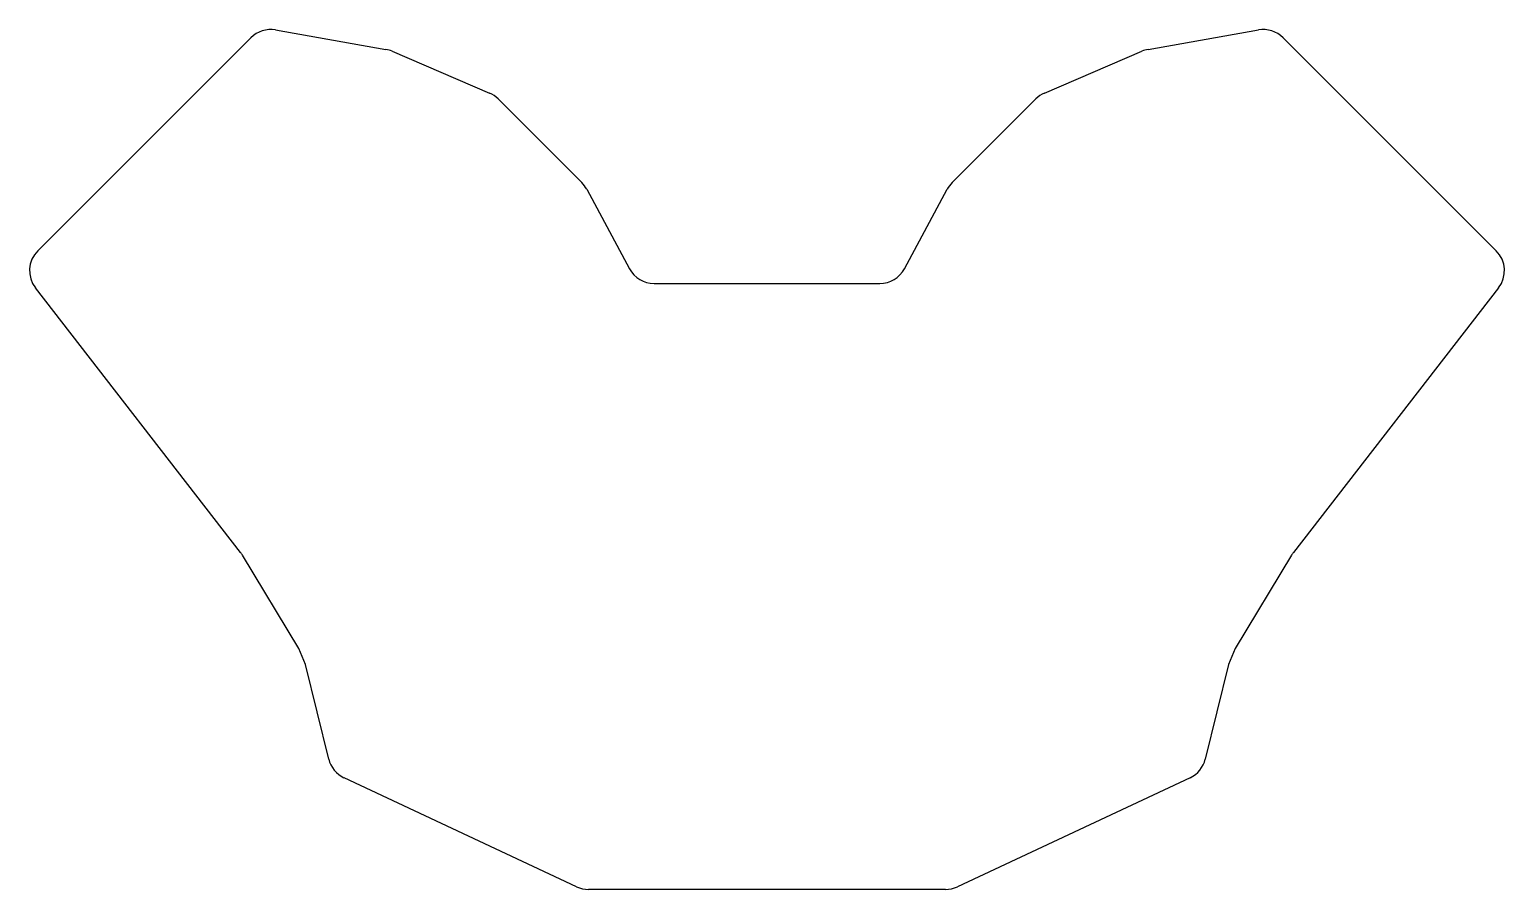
# Model space of a CAD drawing. Header units: millimetres. Extents: x 7 to 271, y -274 to -120.
import ezdxf

# ---------------------------------------------------------------- set-up
doc = ezdxf.new("R2010")
doc.units = ezdxf.units.MM

msp = doc.modelspace()

# ---------------------------------------------------------------- linework, layer by layer
for p, q in [((8.17, -159.52), (46.31, -121.37)), ((50.72, -119.98), (70.48, -123.47)), ((206.9, -123.47), (226.67, -119.98)), ((231.07, -121.37), (269.22, -159.52)), ((71.58, -123.8), (89.03, -131.27)), ((188.36, -131.27), (205.8, -123.8)), ((90.59, -132.33), (105.56, -147.3)), ((171.83, -147.3), (186.79, -132.33)), ((106.42, -148.46), (114.09, -162.7)), ((163.3, -162.7), (170.96, -148.46)), ((44.48, -213.45), (7.75, -166.12)), ((118.49, -165.33), (158.89, -165.33)), ((269.63, -166.12), (232.9, -213.45)), ((54.91, -230.66), (44.82, -213.93)), ((232.57, -213.93), (222.48, -230.66)), ((56.09, -233.48), (54.91, -230.66)), ((222.48, -230.66), (221.29, -233.48)), ((60.25, -250.42), (56.09, -233.48)), ((221.29, -233.48), (217.13, -250.42)), ((104.62, -273.28), (62.99, -253.76)), ((214.4, -253.76), (172.77, -273.28)), ((170.64, -273.75), (106.74, -273.75))]:
    msp.add_line(p, q)
for centre, start, end in [((49.85, -124.91), 79.992, 135), ((227.54, -124.91), 45, 100.008), ((69.62, -128.39), 66.8014, 79.992), ((207.77, -128.39), 100.008, 113.1986), ((87.06, -135.87), 45, 66.8014), ((190.33, -135.87), 113.1986, 135), ((102.02, -150.83), 28.3008, 45), ((175.36, -150.83), 135, 151.6992), ((11.7, -163.05), 135, 217.8143), ((265.68, -163.05), 322.1857, 45), ((118.49, -160.33), 208.3008, 270), ((158.89, -160.33), 270, 331.6992), ((40.53, -216.51), 31.0998, 37.8143), ((236.85, -216.51), 142.1857, 148.9002), ((65.11, -249.23), 193.7947, 244.8795), ((212.28, -249.23), 295.1205, 346.2053), ((106.74, -268.75), 244.8795, 270), ((170.64, -268.75), 270, 295.1205)]:
    msp.add_arc(centre, 5, start, end)

doc.saveas('drawing.dxf')
